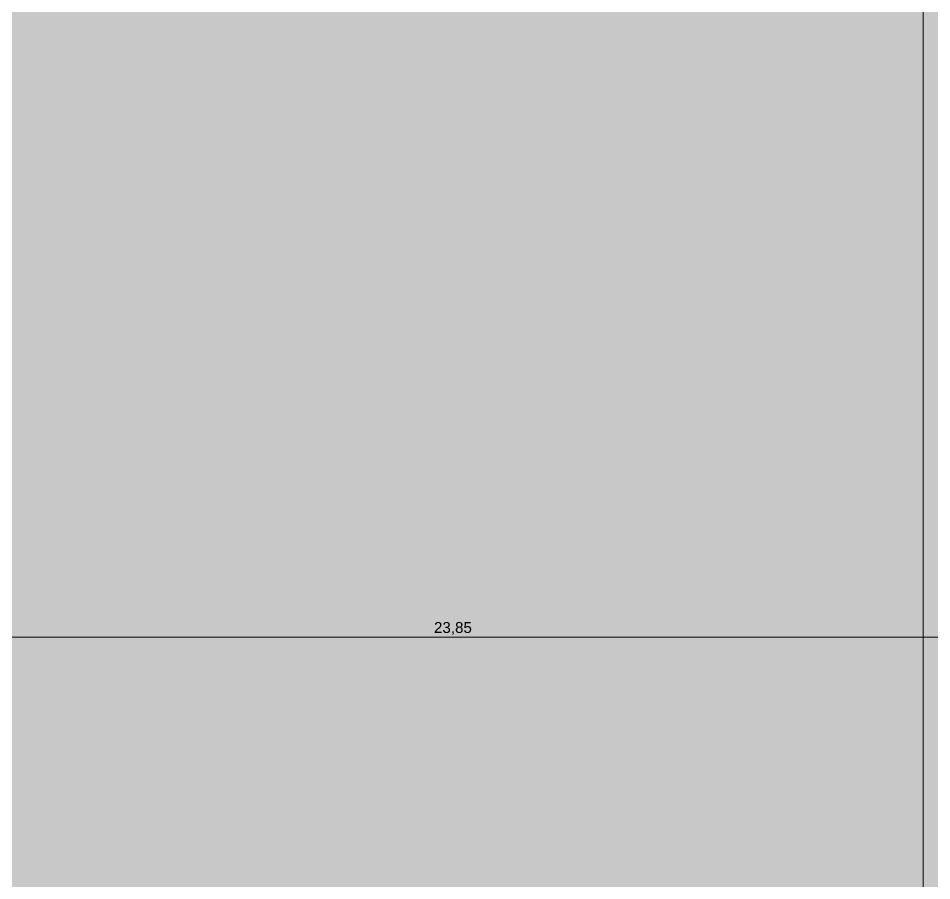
# Model space of a CAD drawing. Header units: millimetres. Extents: x 141848 to 1648660, y -821378 to -151356.
# Drawn here: x 196965 to 218005, y -224593 to -204726 of the extents above; entities that cross this region are included whole.
import ezdxf

# ---------------------------------------------------------------- set-up
doc = ezdxf.new("R2010")
doc.units = ezdxf.units.MM
doc.header["$MEASUREMENT"] = 0
doc.layers.add('Cotations - 1_100', color=7, linetype='Continuous')
doc.layers.add('Sols_ Dalles', color=7, linetype='Continuous')
doc.styles.add('STYLE_GENERE_2', font='')
doc.styles.get('STYLE_GENERE_2').set_extended_font_data('Arial')
doc.dimstyles.new('STYLE_GENERE__1', dxfattribs={"dimtxt": 250, "dimasz": 190, "dimexe": 1.25, "dimexo": 0.625, "dimgap": 0, "dimtad": 1, "dimlfac": 0.001, "dimtxsty": 'STYLE_GENERE_2', "dimblk": 'ARROWHEAD_6', "dimblk1": 'ARROWHEAD_6', "dimblk2": 'ARROWHEAD_6', "dimcen": 2.5, "dimse1": 1, "dimse2": 1, "dimclrd": 7, "dimclre": 7, "dimclrt": 7, "dimazin": 3, "dimtfac": 1, "dimtmove": 0, "dimatfit": 3})

# ---------------------------------------------------------------- blocks, each defined once
blk = doc.blocks.new('*D535')
at = {"layer": 'Cotations - 1_100', "color": 7, "linetype": 'Continuous', "lineweight": 5}
for p, q in [((195375, -219169), (195375, -218794)), ((219226, -219169), (219226, -218794)), ((195225, -218981), (195375, -218981)), ((195475, -218881), (195275, -219081)), ((195375, -218981), (219226, -218981)), ((219326, -218881), (219126, -219081))]:
    blk.add_line(p, q, dxfattribs=at)
at = {"layer": 'Cotations - 1_100', "color": 7, "lineweight": 5, "char_height": 250, "attachment_point": 7, "style": 'STYLE_GENERE_2'}
for s, insert in [('\\A1;{\\pql;\\fArial|b0|i0|c0|p38;23,85}', (206540, -218931)), ('\\A1;{\\pql;\\fArial|b0|i0|c0|p38;0,28}', (218460, -218931))]:
    blk.add_mtext(s, dxfattribs=dict(at, insert=insert))
blk = doc.blocks.new('ARROWHEAD_6')
at = {"color": 0, "linetype": 'Continuous', "lineweight": 0}
for p, q in [((0, 0), (-1, 0)), ((-0.5, -0.5), (0.5, 0.5))]:
    blk.add_line(p, q, dxfattribs=at)

msp = doc.modelspace()

# ---------------------------------------------------------------- hatches: boundary and pattern name
at = {"linetype": 'Continuous', "lineweight": 0, "true_color": 0x6f6f6f}
h = msp.add_hatch(color=8, dxfattribs=at)
h.paths.add_polyline_path([(141848.442, -295062.571), (269220.821, -293826.868), (269220.821, -270902.734), (268763.049, -270902.734), (254213.6, -271040.575), (254213.6, -163437.635), (153156.2, -163437.635), (153156.2, -271040.575), (153182.962, -271040.57), (153183.146, -272000.514, -0.409427364), (149183.681, -275935.042), (141848.442, -275935.042)])
h.paths.add_polyline_path([(158435.584, -260639.953), (155145.584, -260639.953), (155145.584, -248364.953), (155145.584, -243089.974), (155145.584, -242189.974), (158435.584, -242189.974)], flags=0)
h.paths.add_polyline_path([(161503.433, -171995.57), (161503.433, -193810.571), (161503.433, -230015.57), (161503.433, -260810.571), (196775.042, -260810.571), (196775.042, -222495.57), (186955.542, -222495.57), (186955.542, -218295.57), (196754.55, -218295.57), (196754.55, -208495.57), (196754.55, -204495.57), (193355.542, -204495.57), (193355.542, -195161.535), (195576.034, -195161.535), (195576.034, -189810.571), (217850.068, -189810.571), (217850.068, -262266.885), (245610.045, -262266.885), (245610.045, -253395.571), (245626.034, -253395.571), (246426.034, -253395.571), (247826.034, -253395.571), (247826.034, -248005.571), (247826.034, -246605.571), (245626.034, -246605.571), (245610.045, -246605.571), (245610.045, -171995.57), (212806.28, -171995.57)], flags=0)
h.paths.add_polyline_path([(162737.042, -269433.913, -0.09031866), (162858.773, -268727.623, -0.201448728), (163912.639, -267592.74, -0.104211445), (164718.006, -267415.055), (165317.979, -267409.371, -0.104044608), (166125.354, -267571.244, -0.238255457), (167284.257, -268953.318, -0.055188622), (167336.836, -269390.334), (167338.931, -269611.438), (167351.046, -270890.267), (167092.583, -271892.761, -0.267949192), (165370.083, -272909.124), (164770.11, -272914.808, -0.193717464), (163379.252, -272370.185, -0.070568756), (163028.663, -271931.262, -0.131652498), (162751.253, -270933.845)], flags=0)
h.paths.add_polyline_path([(175327.752, -275599.002, -0.415791099), (173316.986, -273599.031), (173316.986, -273452.052), (173330.488, -267377.824, -0.380556701), (175316.986, -265609.826), (175394.714, -265609.826), (175394.714, -270609.826), (190394.714, -270609.826), (190394.714, -265609.826), (195356.191, -265609.826, -0.414213562), (196856.191, -267109.826), (196856.191, -273660.699, -0.345501612), (195137.285, -275433.432)], flags=0)
h.paths.add_polyline_path([(205510.093, -271504.083, -0.134473934), (205230.948, -270484.937), (205230.948, -268984.937, -0.414213562), (207230.948, -266984.937), (207830.948, -266984.937, -0.414213562), (209830.948, -268984.937), (209830.948, -270484.937, -0.128820346), (209574.03, -271465.581, -0.270936291), (207830.948, -272484.937), (207230.948, -272484.937, -0.264979997)], flags=0)
h.paths.add_polyline_path([(217862.687, -273329.325), (217869.949, -267730.336, -0.098561509), (218100.718, -266943.721), (218117.681, -266951.545, -0.258849002), (219955.479, -265605.827), (219953.141, -265587.294), (220637.569, -265587.294), (220637.569, -265687.294), (220637.569, -270687.294), (250537.569, -270687.294), (250537.569, -265687.294), (252208.004, -265687.294), (254186.294, -265687.294), (254186.294, -267687.294), (254186.294, -271062.255, 0.001345761), (254186.323, -271073.021), (254197.209, -273095.233, -0.414213562), (252208.004, -275105.97), (243484.534, -275105.97, -0.005188955), (243431.438, -275116.103), (235447.992, -275196.191), (220071.012, -275253.24, -0.386553331), (217873.089, -273475.385, -0.025189219)], flags=0)
at = {"layer": 'Sols_ Dalles', "linetype": 'Continuous', "lineweight": 0, "true_color": 0x2e271c}
msp.add_hatch(color=250, dxfattribs=at).paths.add_polyline_path([(161503.433, -171995.57), (161503.433, -230015.57), (161503.433, -260810.571), (196775.042, -260810.571), (196775.042, -260795.571), (196775.042, -258649.982), (196775.042, -258010.558), (196775.042, -222495.57), (186955.542, -222495.57), (186955.542, -218295.57), (196754.55, -218295.57), (196754.55, -204495.57), (193355.542, -204495.57), (193355.542, -195161.535), (195576.034, -195161.535), (195576.034, -189810.571), (217805.542, -189810.571), (217805.542, -253395.57), (217805.542, -253415.571), (219205.542, -253415.571), (219205.542, -253395.57), (219205.542, -188410.571), (191955.542, -188410.571), (191955.542, -190035.076), (194140.476, -190023.061), (194160.967, -193749.52), (191976.034, -193761.535), (191955.542, -200380.57), (191955.542, -205895.57), (195354.55, -205895.57), (195354.55, -216895.57), (185555.542, -216895.57), (185555.542, -223895.57), (195354.55, -223895.57), (195354.55, -258649.982), (195354.55, -259410.571), (163990.222, -259410.571), (162860.681, -259410.571), (162860.681, -231415.57), (162860.681, -173395.57), (244226.034, -173395.57), (244226.034, -248005.571), (245626.034, -248005.571), (246426.034, -248005.571), (246426.034, -251817.03), (245610.045, -251817.03), (244211.034, -251817.03), (244211.034, -253395.571), (246426.034, -253395.571), (247826.034, -253395.571), (247826.034, -248005.571), (247826.034, -246605.571), (245626.034, -246605.571), (245626.034, -171995.57)])

# ---------------------------------------------------------------- linework, layer by layer
at = {"layer": 'Sols_ Dalles', "color": 250, "linetype": 'Continuous', "lineweight": 5, "true_color": 0x1f1f1f}
msp.add_lwpolyline([(195576.034, -189810.571), (217805.542, -189810.571), (217805.542, -253395.57)], dxfattribs=at)

# ---------------------------------------------------------------- dimensions: what is measured, and where the dimension line sits
at = {"layer": 'Cotations - 1_100', "color": 7, "linetype": 'Continuous', "lineweight": 5}
dim = msp.add_linear_dim(base=(219225.542, -218981.339), p1=(195375.042, -216895.57), p2=(219225.542, -213397.876), dimstyle='STYLE_GENERE__1', dxfattribs=at)
dim.commit()
dim.dimension.update_dxf_attribs({"geometry": '*D535', "text_midpoint": (206960.292, -218806.339), "dimtype": 160})

doc.saveas('drawing.dxf')
